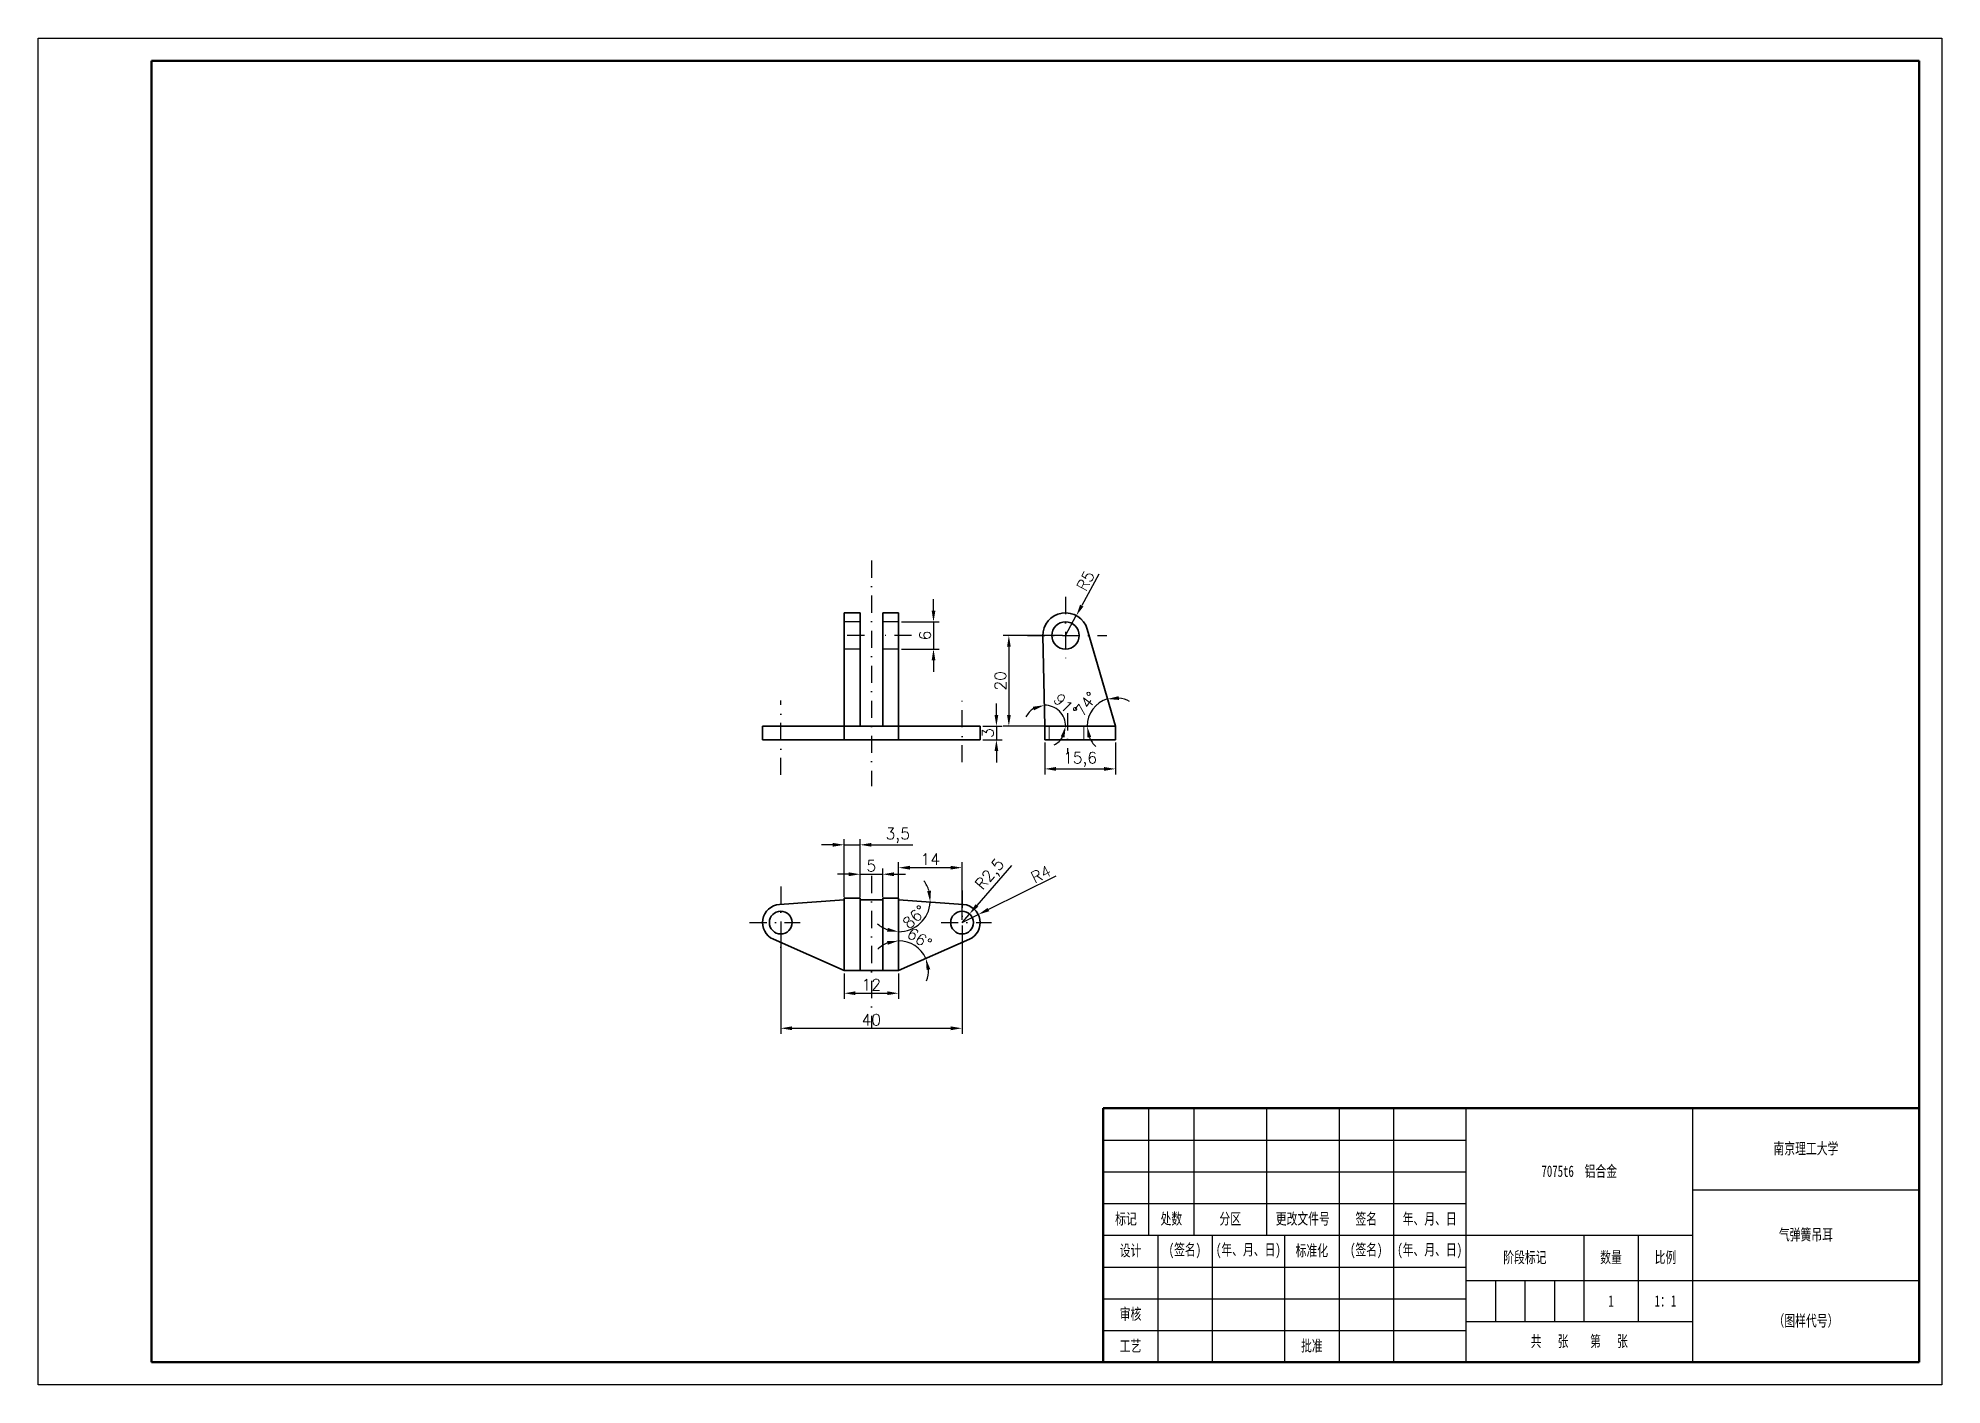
# Model space of a CAD drawing. Header units: millimetres. Extents: x 1605 to 3350, y 934 to 1771.
# Drawn here: x 1605.2 to 2025.2, y 934.1 to 1231.1 of the extents above.
import ezdxf

# ---------------------------------------------------------------- set-up
doc = ezdxf.new("R2010")
doc.units = ezdxf.units.MM
doc.header["$LTSCALE"] = 0.3
doc.linetypes.add('DASHDOT', pattern=[25.4, 12.7, -6.35, 0, -6.35])
doc.linetypes.add('DASHED', pattern=[19.05, 12.7, -6.35])
for name, color, linetype, lineweight in [('尺寸线', 3, 'Continuous', 25), ('粗实线', 7, 'Continuous', 50), ('细实线', 7, 'Continuous', 25), ('细文本', 7, 'Continuous', 25), ('细点画线', 1, 'DASHDOT', 25), ('虚线', 2, 'DASHED', 25)]:
    doc.layers.add(name, color=color, linetype=linetype, lineweight=lineweight)
doc.styles.add('NUT Standard', font='simfang.ttf', dxfattribs={"width": 0.7, "height": 2.5})
doc.styles.get("Standard").update_dxf_attribs({"font": 'txt', "bigfont": 'gbcbig.shx'})
doc.dimstyles.new('ISO-25', dxfattribs={"dimtxt": 2.5, "dimasz": 2.5, "dimexe": 1.25, "dimexo": 0.625, "dimtad": 1, "dimtxsty": 'Standard', "dimcen": 2.5, "dimadec": 0, "dimazin": 0, "dimtfac": 1, "dimtmove": 0, "dimatfit": 3, "dimfxl": 1, "dimarcsym": 0})

# ---------------------------------------------------------------- blocks, each defined once
blk = doc.blocks.new('*D62')
at = {"layer": 'Defpoints', "color": 0, "transparency": 16777216}
for p in [(1783.02, 1025.41), (1795.02, 1025.41), (1795.02, 1020.43)]:
    blk.add_point(p, dxfattribs=at)
at = {"layer": '尺寸线', "color": 0, "lineweight": -2, "transparency": 16777216}
for p, q in [((1783.02, 1024.78), (1783.02, 1019.18)), ((1795.02, 1024.78), (1795.02, 1019.18)), ((1785.52, 1020.43), (1792.52, 1020.43))]:
    blk.add_line(p, q, dxfattribs=at)
at = {"layer": '尺寸线', "color": 0, "transparency": 16777216}
for points in [[(1785.52, 1020.85), (1785.52, 1020.02), (1783.02, 1020.43)], [(1792.52, 1020.85), (1792.52, 1020.02), (1795.02, 1020.43)]]:
    blk.add_solid(points, dxfattribs=at)
at = {"layer": '尺寸线', "color": 0, "transparency": 16777216, "insert": (1789.02, 1022.31), "char_height": 2.5, "attachment_point": 5}
blk.add_mtext('12', dxfattribs=at)
blk = doc.blocks.new('*D63')
at = {"layer": 'Defpoints', "color": 0, "transparency": 16777216}
for p in [(1769.02, 1036.01), (1809.02, 1036.01), (1809.02, 1012.7)]:
    blk.add_point(p, dxfattribs=at)
at = {"layer": '尺寸线', "color": 0, "lineweight": -2, "transparency": 16777216}
for p, q in [((1769.02, 1035.38), (1769.02, 1011.45)), ((1809.02, 1035.38), (1809.02, 1011.45)), ((1771.52, 1012.7), (1806.52, 1012.7))]:
    blk.add_line(p, q, dxfattribs=at)
at = {"layer": '尺寸线', "color": 0, "transparency": 16777216}
for points in [[(1771.52, 1013.12), (1771.52, 1012.28), (1769.02, 1012.7)], [(1806.52, 1013.12), (1806.52, 1012.28), (1809.02, 1012.7)]]:
    blk.add_solid(points, dxfattribs=at)
at = {"layer": '尺寸线', "color": 0, "transparency": 16777216, "insert": (1789.02, 1014.57), "char_height": 2.5, "attachment_point": 5}
blk.add_mtext('40', dxfattribs=at)
blk = doc.blocks.new('*D64')
at = {"layer": 'Defpoints', "color": 0, "transparency": 16777216}
for p in [(1791.52, 1046.67), (1786.52, 1041.01), (1791.52, 1041.01)]:
    blk.add_point(p, dxfattribs=at)
at = {"layer": '尺寸线', "color": 0, "lineweight": -2, "transparency": 16777216}
for p, q in [((1784.02, 1046.67), (1781.52, 1046.67)), ((1786.52, 1041.63), (1786.52, 1047.92)), ((1786.52, 1046.67), (1791.52, 1046.67)), ((1791.52, 1041.63), (1791.52, 1047.92)), ((1794.02, 1046.67), (1796.52, 1046.67))]:
    blk.add_line(p, q, dxfattribs=at)
at = {"layer": '尺寸线', "color": 0, "transparency": 16777216}
for points in [[(1784.02, 1047.09), (1784.02, 1046.25), (1786.52, 1046.67)], [(1794.02, 1047.09), (1794.02, 1046.25), (1791.52, 1046.67)]]:
    blk.add_solid(points, dxfattribs=at)
at = {"layer": '尺寸线', "color": 0, "transparency": 16777216, "insert": (1789.02, 1048.54), "char_height": 2.5, "attachment_point": 5}
blk.add_mtext('5', dxfattribs=at)
blk = doc.blocks.new('*D65')
at = {"layer": 'Defpoints', "color": 0, "transparency": 16777216}
for p in [(1786.52, 1053.16), (1783.02, 1041.01), (1786.52, 1041.01)]:
    blk.add_point(p, dxfattribs=at)
at = {"layer": '尺寸线', "color": 0, "lineweight": -2, "transparency": 16777216}
for p, q in [((1783.02, 1041.63), (1783.02, 1054.41)), ((1786.52, 1041.63), (1786.52, 1054.41)), ((1780.52, 1053.16), (1778.02, 1053.16)), ((1783.02, 1053.16), (1786.52, 1053.16)), ((1789.02, 1053.16), (1798.19, 1053.16))]:
    blk.add_line(p, q, dxfattribs=at)
at = {"layer": '尺寸线', "color": 0, "transparency": 16777216}
for points in [[(1780.52, 1053.58), (1780.52, 1052.75), (1783.02, 1053.16)], [(1789.02, 1053.58), (1789.02, 1052.75), (1786.52, 1053.16)]]:
    blk.add_solid(points, dxfattribs=at)
at = {"layer": '尺寸线', "color": 0, "transparency": 16777216, "insert": (1794.86, 1055.25), "char_height": 2.5, "attachment_point": 5}
blk.add_mtext('3,5', dxfattribs=at)
blk = doc.blocks.new('*D66')
at = {"layer": 'Defpoints', "color": 0, "transparency": 16777216}
for p in [(1795.02, 1041.43), (1795.02, 1041.01), (1809.31, 1040), (1798.39, 1034.85), (1795.02, 1031.62)]:
    blk.add_point(p, dxfattribs=at)
at = {"layer": '尺寸线', "color": 0, "lineweight": -2, "transparency": 16777216}
for start, end in [(16.4774, 36.9997), (270, 355.955), (228.9553, 249.4776)]:
    blk.add_arc((1795.02, 1041.01), 7.02, start, end, dxfattribs=at)
at = {"layer": '尺寸线', "color": 0, "transparency": 16777216}
for points in [[(1802.17, 1043.04), (1801.34, 1042.95), (1802.02, 1040.51)], [(1792.64, 1034.85), (1792.49, 1034.03), (1795.02, 1033.99)]]:
    blk.add_solid(points, dxfattribs=at)
at = {"layer": '尺寸线', "color": 0, "transparency": 16777216, "insert": (1798.53, 1037.25), "char_height": 2.5, "attachment_point": 5, "rotation": 42.9775}
blk.add_mtext('86°', dxfattribs=at)
blk = doc.blocks.new('*D67')
at = {"layer": 'Defpoints', "color": 0, "transparency": 16777216}
for p in [(1795.02, 1031.62), (1799.6, 1030.15), (1810.65, 1032.35), (1795.02, 1025.41), (1795.02, 1025.41)]:
    blk.add_point(p, dxfattribs=at)
at = {"layer": '尺寸线', "color": 0, "lineweight": -2, "transparency": 16777216}
blk.add_line((1795.02, 1032.25), (1795.02, 1033.25), dxfattribs=at)
for start, end in [(111.8609, 133.7219), (23.9626, 90), (340.2408, 2.1017)]:
    blk.add_arc((1795.02, 1025.41), 6.59, start, end, dxfattribs=at)
at = {"layer": '尺寸线', "color": 0, "transparency": 16777216}
for points in [[(1792.49, 1031.94), (1792.65, 1031.12), (1795.02, 1032)], [(1801.21, 1025.56), (1802.02, 1025.74), (1801.05, 1028.09)]]:
    blk.add_solid(points, dxfattribs=at)
at = {"layer": '尺寸线', "color": 0, "transparency": 16777216, "insert": (1799.64, 1032.51), "char_height": 2.5, "attachment_point": 5, "rotation": 326.9813}
blk.add_mtext('66°', dxfattribs=at)
blk = doc.blocks.new('*D68')
at = {"layer": 'Defpoints', "color": 0, "transparency": 16777216}
for p in [(1795.02, 1048.12), (1795.02, 1036.01), (1809.02, 1036.01)]:
    blk.add_point(p, dxfattribs=at)
at = {"layer": '尺寸线', "color": 0, "lineweight": -2, "transparency": 16777216}
for p, q in [((1795.02, 1036.63), (1795.02, 1049.37)), ((1806.52, 1048.12), (1797.52, 1048.12)), ((1809.02, 1036.63), (1809.02, 1049.37))]:
    blk.add_line(p, q, dxfattribs=at)
at = {"layer": '尺寸线', "color": 0, "transparency": 16777216}
for points in [[(1797.52, 1048.53), (1797.52, 1047.7), (1795.02, 1048.12)], [(1806.52, 1048.53), (1806.52, 1047.7), (1809.02, 1048.12)]]:
    blk.add_solid(points, dxfattribs=at)
at = {"layer": '尺寸线', "color": 0, "transparency": 16777216, "insert": (1802.02, 1049.99), "char_height": 2.5, "attachment_point": 5}
blk.add_mtext('14', dxfattribs=at)
blk = doc.blocks.new('*D69')
at = {"layer": 'Defpoints', "color": 0, "transparency": 16777216}
for p in [(1813.02, 1079.32), (1813.02, 1076.32), (1816.61, 1076.32)]:
    blk.add_point(p, dxfattribs=at)
at = {"layer": '尺寸线', "color": 0, "lineweight": -2, "transparency": 16777216}
for p, q in [((1816.61, 1081.82), (1816.61, 1084.32)), ((1813.65, 1079.32), (1817.86, 1079.32)), ((1813.65, 1076.32), (1817.86, 1076.32)), ((1816.61, 1079.32), (1816.61, 1076.32)), ((1816.61, 1073.82), (1816.61, 1071.32))]:
    blk.add_line(p, q, dxfattribs=at)
at = {"layer": '尺寸线', "color": 0, "transparency": 16777216}
for points in [[(1816.19, 1081.82), (1817.03, 1081.82), (1816.61, 1079.32)], [(1816.19, 1073.82), (1817.03, 1073.82), (1816.61, 1076.32)]]:
    blk.add_solid(points, dxfattribs=at)
at = {"layer": '尺寸线', "color": 0, "transparency": 16777216, "insert": (1814.74, 1077.82), "char_height": 2.5, "attachment_point": 5, "rotation": 90}
blk.add_mtext('3', dxfattribs=at)
blk = doc.blocks.new('*D70')
at = {"layer": 'Defpoints', "color": 0, "transparency": 16777216}
for p in [(1795.02, 1102.32), (1795.02, 1096.32), (1802.73, 1096.32)]:
    blk.add_point(p, dxfattribs=at)
at = {"layer": '尺寸线', "color": 0, "lineweight": -2, "transparency": 16777216}
for p, q in [((1802.73, 1104.82), (1802.73, 1107.32)), ((1795.65, 1102.32), (1803.98, 1102.32)), ((1802.73, 1102.32), (1802.73, 1096.32)), ((1795.65, 1096.32), (1803.98, 1096.32)), ((1802.73, 1093.82), (1802.73, 1091.32))]:
    blk.add_line(p, q, dxfattribs=at)
at = {"layer": '尺寸线', "color": 0, "transparency": 16777216}
for points in [[(1802.32, 1104.82), (1803.15, 1104.82), (1802.73, 1102.32)], [(1802.32, 1093.82), (1803.15, 1093.82), (1802.73, 1096.32)]]:
    blk.add_solid(points, dxfattribs=at)
at = {"layer": '尺寸线', "color": 0, "transparency": 16777216, "insert": (1800.86, 1099.32), "char_height": 2.5, "attachment_point": 5, "rotation": 90}
blk.add_mtext('6', dxfattribs=at)
blk = doc.blocks.new('*D71')
at = {"layer": 'Defpoints', "color": 0, "transparency": 16777216}
for p in [(1810.66, 1037.9), (1809.02, 1036.01)]:
    blk.add_point(p, dxfattribs=at)
at = {"layer": '尺寸线', "color": 0, "lineweight": -2, "transparency": 16777216}
for p, q in [((1819.95, 1048.59), (1812.3, 1039.78)), ((1809.02, 1036.01), (1810.66, 1037.9))]:
    blk.add_line(p, q, dxfattribs=at)
at = {"layer": '尺寸线', "color": 0, "transparency": 16777216}
blk.add_solid([(1811.99, 1040.06), (1812.62, 1039.51), (1810.66, 1037.9)], dxfattribs=at)
at = {"layer": '尺寸线', "color": 0, "transparency": 16777216, "insert": (1815.37, 1046.5), "char_height": 2.5, "attachment_point": 5, "rotation": 49.0433}
blk.add_mtext('R2,5', dxfattribs=at)
blk = doc.blocks.new('*D72')
at = {"layer": 'Defpoints', "color": 0, "transparency": 16777216}
for p in [(1812.61, 1037.78), (1809.02, 1036.01)]:
    blk.add_point(p, dxfattribs=at)
at = {"layer": '尺寸线', "color": 0, "lineweight": -2, "transparency": 16777216}
for p, q in [((1829.71, 1046.22), (1814.85, 1038.89)), ((1809.02, 1036.01), (1812.61, 1037.78))]:
    blk.add_line(p, q, dxfattribs=at)
at = {"layer": '尺寸线', "color": 0, "transparency": 16777216}
blk.add_solid([(1814.67, 1039.26), (1815.04, 1038.51), (1812.61, 1037.78)], dxfattribs=at)
at = {"layer": '尺寸线', "color": 0, "transparency": 16777216, "insert": (1826.45, 1046.7), "char_height": 2.5, "attachment_point": 5, "rotation": 26.2836}
blk.add_mtext('R4', dxfattribs=at)
blk = doc.blocks.new('*D73')
at = {"layer": 'Defpoints', "color": 0, "transparency": 16777216}
for p in [(1834.24, 1103.71), (1831.85, 1099.32)]:
    blk.add_point(p, dxfattribs=at)
at = {"layer": '尺寸线', "color": 0, "lineweight": -2, "transparency": 16777216}
for p, q in [((1839.22, 1112.86), (1835.44, 1105.9)), ((1831.85, 1099.32), (1834.24, 1103.71))]:
    blk.add_line(p, q, dxfattribs=at)
at = {"layer": '尺寸线', "color": 0, "transparency": 16777216}
blk.add_solid([(1835.07, 1106.1), (1835.8, 1105.7), (1834.24, 1103.71)], dxfattribs=at)
at = {"layer": '尺寸线', "color": 0, "transparency": 16777216, "insert": (1836.28, 1111.37), "char_height": 2.5, "attachment_point": 5, "rotation": 61.4206}
blk.add_mtext('R5', dxfattribs=at)
blk = doc.blocks.new('*D74')
at = {"layer": 'Defpoints', "color": 0, "transparency": 16777216}
for p in [(1831.85, 1099.32), (1819.36, 1079.32), (1831.85, 1079.32)]:
    blk.add_point(p, dxfattribs=at)
at = {"layer": '尺寸线', "color": 0, "lineweight": -2, "transparency": 16777216}
for p, q in [((1831.22, 1099.32), (1818.11, 1099.32)), ((1819.36, 1096.82), (1819.36, 1081.82)), ((1831.22, 1079.32), (1818.11, 1079.32))]:
    blk.add_line(p, q, dxfattribs=at)
at = {"layer": '尺寸线', "color": 0, "transparency": 16777216}
for points in [[(1818.95, 1096.82), (1819.78, 1096.82), (1819.36, 1099.32)], [(1818.95, 1081.82), (1819.78, 1081.82), (1819.36, 1079.32)]]:
    blk.add_solid(points, dxfattribs=at)
at = {"layer": '尺寸线', "color": 0, "transparency": 16777216, "insert": (1817.49, 1089.32), "char_height": 2.5, "attachment_point": 5, "rotation": 90}
blk.add_mtext('20', dxfattribs=at)
blk = doc.blocks.new('*D75')
at = {"layer": 'Defpoints', "color": 0, "transparency": 16777216}
for p in [(1827.27, 1076.32), (1842.87, 1076.32), (1842.87, 1069.9)]:
    blk.add_point(p, dxfattribs=at)
at = {"layer": '尺寸线', "color": 0, "lineweight": -2, "transparency": 16777216}
for p, q in [((1827.27, 1075.69), (1827.27, 1068.65)), ((1842.87, 1075.69), (1842.87, 1068.65)), ((1829.77, 1069.9), (1840.37, 1069.9))]:
    blk.add_line(p, q, dxfattribs=at)
at = {"layer": '尺寸线', "color": 0, "transparency": 16777216}
for points in [[(1829.77, 1070.32), (1829.77, 1069.48), (1827.27, 1069.9)], [(1840.37, 1070.32), (1840.37, 1069.48), (1842.87, 1069.9)]]:
    blk.add_solid(points, dxfattribs=at)
at = {"layer": '尺寸线', "color": 0, "transparency": 16777216, "insert": (1835.07, 1071.98), "char_height": 2.5, "attachment_point": 5}
blk.add_mtext('15,6', dxfattribs=at)
blk = doc.blocks.new('*D76')
at = {"layer": 'Defpoints', "color": 0, "transparency": 16777216}
for p in [(1836.65, 1100.71), (1838.78, 1084.05), (1835.92, 1079.32), (1842.87, 1079.32), (1842.87, 1079.32)]:
    blk.add_point(p, dxfattribs=at)
at = {"layer": '尺寸线', "color": 0, "lineweight": -2, "transparency": 16777216}
for start, end in [(106.2019, 180), (60.0731, 83.1375), (203.0644, 226.1288)]:
    blk.add_arc((1842.87, 1079.32), 6.25, start, end, dxfattribs=at)
at = {"layer": '尺寸线', "color": 0, "transparency": 16777216}
for points in [[(1843.65, 1085.11), (1843.58, 1085.94), (1841.12, 1085.32)], [(1836.71, 1076.78), (1837.52, 1076.95), (1836.61, 1079.32)]]:
    blk.add_solid(points, dxfattribs=at)
at = {"layer": '尺寸线', "color": 0, "transparency": 16777216, "insert": (1836.37, 1084.2), "char_height": 2.5, "attachment_point": 5, "rotation": 53.1009}
blk.add_mtext('74°', dxfattribs=at)
blk = doc.blocks.new('*D77')
at = {"layer": 'Defpoints', "color": 0, "transparency": 16777216}
for p in [(1826.85, 1099.21), (1831.26, 1081.66), (1827.27, 1079.32), (1828.28, 1079.32), (1835.92, 1079.32)]:
    blk.add_point(p, dxfattribs=at)
at = {"layer": '尺寸线', "color": 0, "lineweight": -2, "transparency": 16777216}
for start, end in [(360, 91.2019), (122.5678, 153.9337), (297.2683, 328.6341)]:
    blk.add_arc((1827.27, 1079.32), 4.62, start, end, dxfattribs=at)
at = {"layer": '尺寸线', "color": 0, "transparency": 16777216}
for points in [[(1824.66, 1083.61), (1824.9, 1082.82), (1827.17, 1083.94)], [(1830.81, 1077.02), (1831.62, 1076.8), (1831.89, 1079.32)]]:
    blk.add_solid(points, dxfattribs=at)
at = {"layer": '尺寸线', "color": 0, "transparency": 16777216, "insert": (1831.81, 1083.96), "char_height": 2.5, "attachment_point": 5, "rotation": 315.601}
blk.add_mtext('91°', dxfattribs=at)

msp = doc.modelspace()

# ---------------------------------------------------------------- linework, layer by layer
for p, q in [((1605.196, 1231.059), (2025.196, 1231.059)), ((1605.196, 934.059), (1605.196, 1231.059)), ((2025.196, 1231.059), (2025.196, 934.059)), ((2025.196, 934.059), (1605.196, 934.059))]:
    msp.add_line(p, q)
at = {"color": 7, "lineweight": 35}
for p, q in [((1783.023, 1104.317), (1783.023, 1100.712)), ((1786.523, 1104.317), (1783.023, 1104.317)), ((1783.023, 1100.712), (1783.023, 1079.317)), ((1786.523, 1104.317), (1786.523, 1100.712)), ((1786.523, 1100.712), (1786.523, 1079.317)), ((1791.523, 1100.712), (1791.523, 1104.317)), ((1795.023, 1104.317), (1791.523, 1104.317)), ((1791.523, 1100.712), (1791.523, 1079.317)), ((1795.023, 1104.317), (1795.023, 1100.712)), ((1795.023, 1100.712), (1795.023, 1079.317)), ((1836.65, 1100.712), (1842.867, 1079.317)), ((1826.85, 1099.212), (1827.268, 1079.317)), ((1765.023, 1079.317), (1767.399, 1079.317)), ((1765.023, 1079.317), (1765.023, 1076.317)), ((1765.023, 1076.317), (1767.399, 1076.317)), ((1783.023, 1079.317), (1767.399, 1079.317)), ((1783.023, 1076.317), (1767.399, 1076.317)), ((1783.023, 1079.317), (1783.023, 1076.317)), ((1786.523, 1079.317), (1783.023, 1079.317)), ((1795.023, 1076.317), (1783.023, 1076.317)), ((1791.523, 1079.317), (1786.523, 1079.317)), ((1795.023, 1079.317), (1791.523, 1079.317)), ((1795.023, 1079.317), (1795.023, 1076.317)), ((1795.023, 1079.317), (1810.648, 1079.317)), ((1795.023, 1076.317), (1810.648, 1076.317)), ((1810.648, 1079.317), (1813.023, 1079.317)), ((1810.648, 1076.317), (1813.023, 1076.317)), ((1813.023, 1079.317), (1813.023, 1076.317)), ((1827.268, 1079.317), (1828.277, 1079.317)), ((1827.268, 1079.317), (1827.268, 1076.317)), ((1827.268, 1076.317), (1828.277, 1076.317)), ((1828.277, 1079.317), (1835.923, 1079.317)), ((1828.277, 1076.317), (1835.923, 1076.317)), ((1842.867, 1079.317), (1835.923, 1079.317)), ((1842.867, 1076.317), (1835.923, 1076.317)), ((1842.867, 1079.317), (1842.867, 1076.317)), ((1783.023, 1041.007), (1768.741, 1039.997)), ((1783.023, 1041.426), (1783.023, 1031.624)), ((1786.523, 1041.426), (1783.023, 1041.426)), ((1786.523, 1041.426), (1786.523, 1031.624)), ((1791.523, 1041.007), (1786.523, 1041.007)), ((1791.523, 1031.624), (1791.523, 1041.426)), ((1795.023, 1041.426), (1791.523, 1041.426)), ((1795.023, 1041.426), (1795.023, 1031.624)), ((1795.023, 1041.007), (1809.306, 1039.997)), ((1783.023, 1025.408), (1767.399, 1032.352)), ((1783.023, 1031.624), (1783.023, 1025.408)), ((1786.523, 1031.624), (1786.523, 1025.408)), ((1791.523, 1031.624), (1791.523, 1025.408)), ((1795.023, 1025.408), (1810.648, 1032.352)), ((1795.023, 1031.624), (1795.023, 1025.408)), ((1786.523, 1025.408), (1783.023, 1025.408)), ((1791.523, 1025.408), (1786.523, 1025.408)), ((1795.023, 1025.408), (1791.523, 1025.408))]:
    msp.add_line(p, q, dxfattribs=at)
at = {"color": 7, "lineweight": 13}
for p, q in [((1828.277, 1079.317), (1828.277, 1076.317)), ((1835.923, 1079.317), (1835.923, 1076.317))]:
    msp.add_line(p, q, dxfattribs=at)
at = {"color": 7, "lineweight": 35}
for centre, radius in [((1831.849, 1099.317), 3), ((1769.023, 1036.007), 2.5), ((1809.023, 1036.007), 2.5)]:
    msp.add_circle(centre, radius, dxfattribs=at)
for centre, radius, start, end in [((1831.849, 1099.317), 5, 16.20189, 181.20189), ((1769.023, 1036.007), 4, 94.04494, 246.03736), ((1809.023, 1036.007), 4, 293.96264, 85.95506)]:
    msp.add_arc(centre, radius, start, end, dxfattribs=at)
at = {"layer": '粗实线'}
for p, q in [((1630.196, 1226.059), (2020.196, 1226.059)), ((1630.196, 939.059), (1630.196, 1226.059)), ((2020.196, 1226.059), (2020.196, 939.059)), ((1840.196, 995.059), (2020.196, 995.059)), ((1840.196, 939.059), (1840.196, 995.059)), ((2020.196, 939.059), (1630.196, 939.059)), ((1840.196, 939.059), (2020.196, 939.059))]:
    msp.add_line(p, q, dxfattribs=at)
at = {"layer": '细实线'}
for p, q in [((1850.196, 995.059), (1850.196, 967.059)), ((1860.196, 995.059), (1860.196, 967.059)), ((1876.196, 995.059), (1876.196, 967.059)), ((1892.196, 995.059), (1892.196, 967.059)), ((1904.196, 995.059), (1904.196, 967.059)), ((1920.196, 995.059), (1920.196, 939.059)), ((1970.196, 995.059), (1970.196, 939.059)), ((1840.196, 988.059), (1920.196, 988.059)), ((1840.196, 981.059), (1920.196, 981.059)), ((1970.196, 977.059), (2020.196, 977.059)), ((1840.196, 974.059), (1920.196, 974.059)), ((1840.196, 967.059), (1970.196, 967.059)), ((1852.196, 967.059), (1852.196, 939.059)), ((1864.196, 967.059), (1864.196, 939.059)), ((1880.196, 967.059), (1880.196, 939.059)), ((1892.196, 967.059), (1892.196, 939.059)), ((1904.196, 967.059), (1904.196, 939.059)), ((1946.196, 967.059), (1946.196, 948.059)), ((1958.196, 967.059), (1958.196, 948.059)), ((1840.196, 960.059), (1920.196, 960.059)), ((1920.196, 957.059), (2020.196, 957.059)), ((1926.696, 957.059), (1926.696, 948.059)), ((1933.196, 957.059), (1933.196, 948.059)), ((1939.696, 957.059), (1939.696, 948.059)), ((1840.196, 953.059), (1920.196, 953.059)), ((1840.196, 946.059), (1920.196, 946.059)), ((1920.196, 948.059), (1970.196, 948.059))]:
    msp.add_line(p, q, dxfattribs=at)
at = {"layer": '细点画线'}
for p, q in [((1789.023, 1115.823), (1789.023, 1066.106)), ((1831.849, 1107.845), (1831.849, 1092.914)), ((1787.477, 1099.317), (1781.965, 1099.317)), ((1797.915, 1099.317), (1790.476, 1099.317)), ((1823.454, 1099.317), (1840.956, 1099.317)), ((1769.023, 1068.557), (1769.023, 1085.012)), ((1809.023, 1071.358), (1809.023, 1085.012)), ((1832.268, 1082.191), (1832.268, 1073.315)), ((1789.023, 1046.324), (1789.023, 1012.888)), ((1769.023, 1043.997), (1769.023, 1028.285)), ((1809.023, 1043.105), (1809.023, 1029.399)), ((1762.14, 1036.007), (1773.288, 1036.007)), ((1804.391, 1036.007), (1815.539, 1036.007))]:
    msp.add_line(p, q, dxfattribs=at)
at = {"layer": '虚线'}
for p, q in [((1786.523, 1102.317), (1783.023, 1102.317)), ((1795.023, 1102.317), (1791.523, 1102.317)), ((1786.523, 1096.317), (1783.023, 1096.317)), ((1795.023, 1096.317), (1791.523, 1096.317))]:
    msp.add_line(p, q, dxfattribs=at)

# ---------------------------------------------------------------- texts
at = {"layer": '粗实线', "char_height": 2.5, "attachment_point": 5, "style": 'NUT Standard'}
for s, insert in [('\\pxqc;{\\fFangSong|b0|i0|c134|p49;1}', (1952.196, 952.559)), ('\\pxqc;{\\fFangSong|b0|i0|c134|p49;1：1}', (1964.196, 952.559))]:
    msp.add_mtext_dynamic_manual_height_columns(s, width=12, gutter_width=12.5, heights=[0], dxfattribs=dict(at, insert=insert))
at = {"layer": '细文本', "char_height": 2.5, "attachment_point": 5, "style": 'NUT Standard'}
for s, insert, width in [('{\\fFangSong|b0|i0|c134|p49;南京理工大学}', (1995.196, 986.059), 50), ('7075t6  铝合金', (1945.196, 981.059), 50), ('标记', (1845.196, 970.559), 10), ('处数', (1855.196, 970.559), 10), ('分区', (1868.196, 970.559), 16), ('更改文件号', (1884.196, 970.559), 16), ('签名', (1898.196, 970.559), 12), ('年、月、日', (1912.196, 970.559), 16), ('气弹簧吊耳', (1995.196, 967.059), 50), ('设计', (1846.196, 963.559), 12), ('(签名)', (1858.196, 963.559), 12), ('(年、月、日)', (1872.196, 963.559), 16), ('标准化', (1886.196, 963.559), 12), ('(签名)', (1898.196, 963.559), 12), ('(年、月、日)', (1912.196, 963.559), 16), ('阶段标记', (1933.196, 962.059), 26), ('数量', (1952.196, 962.059), 12), ('比例', (1964.196, 962.059), 12), ('审核', (1846.196, 949.559), 12), ('（图样代号）', (1995.196, 948.059), 50), ('共   张    第   张', (1945.196, 943.559), 50), ('工艺', (1846.196, 942.559), 12), ('批准', (1886.196, 942.559), 12)]:
    msp.add_mtext(s, dxfattribs=dict(at, insert=insert, width=width))

# ---------------------------------------------------------------- dimensions: what is measured, and where the dimension line sits
at = {"layer": '尺寸线'}
for center, mpoint, picture, middle in [((1831.849, 1099.317), (1834.241, 1103.708), '*D73', (1836.282, 1111.374)), ((1809.023, 1036.007), (1810.662, 1037.895), '*D71', (1815.371, 1046.498))]:
    dim = msp.add_radius_dim(center=center, mpoint=mpoint, dimstyle='ISO-25', dxfattribs=at)
    dim.commit()
    dim.dimension.update_dxf_attribs({"geometry": picture, "text_midpoint": middle})
for base, p1, p2, picture, middle in [((1802.732, 1096.317), (1795.023, 1102.317), (1795.023, 1096.317), '*D70', (1800.857, 1099.317)), ((1819.363, 1079.317), (1831.849, 1099.317), (1831.849, 1079.317), '*D74', (1817.488, 1089.317)), ((1816.611, 1076.317), (1813.023, 1079.317), (1813.023, 1076.317), '*D69', (1814.736, 1077.817))]:
    dim = msp.add_linear_dim(base=base, p1=p1, p2=p2, angle=90, dimstyle='ISO-25', dxfattribs=at)
    dim.commit()
    dim.dimension.update_dxf_attribs({"geometry": picture, "text_midpoint": middle})
for base, line1, line2, picture, middle in [((1838.781, 1084.05), ((1842.867, 1079.317), (1835.923, 1079.317)), ((1836.65, 1100.712), (1842.867, 1079.317)), '*D76', (1836.368, 1084.197)), ((1831.256, 1081.657), ((1828.277, 1079.317), (1835.923, 1079.317)), ((1826.85, 1099.212), (1827.268, 1079.317)), '*D77', (1831.815, 1083.961)), ((1798.388, 1034.849), ((1795.023, 1041.426), (1795.023, 1031.624)), ((1795.023, 1041.007), (1809.306, 1039.997)), '*D66', (1798.529, 1037.245)), ((1799.605, 1030.148), ((1795.023, 1031.624), (1795.023, 1025.408)), ((1795.023, 1025.408), (1810.648, 1032.352)), '*D67', (1799.637, 1032.508))]:
    dim = msp.add_angular_dim_2l(base=base, line1=line1, line2=line2, dimstyle='ISO-25', dxfattribs=at)
    dim.commit()
    dim.dimension.update_dxf_attribs({"geometry": picture, "text_midpoint": middle})
for base, p1, p2, picture, middle in [((1842.867, 1069.901), (1827.268, 1076.317), (1842.867, 1076.317), '*D75', (1835.067, 1071.985)), ((1786.523, 1053.163), (1783.023, 1041.007), (1786.523, 1041.007), '*D65', (1794.857, 1055.246)), ((1791.523, 1046.669), (1786.523, 1041.007), (1791.523, 1041.007), '*D64', (1789.023, 1048.544)), ((1795.023, 1048.118), (1809.023, 1036.007), (1795.023, 1036.007), '*D68', (1802.023, 1049.993)), ((1809.023, 1012.699), (1769.023, 1036.007), (1809.023, 1036.007), '*D63', (1789.023, 1014.574)), ((1795.023, 1020.435), (1783.023, 1025.408), (1795.023, 1025.408), '*D62', (1789.023, 1022.31))]:
    dim = msp.add_linear_dim(base=base, p1=p1, p2=p2, dimstyle='ISO-25', dxfattribs=at)
    dim.commit()
    dim.dimension.update_dxf_attribs({"geometry": picture, "text_midpoint": middle})
dim = msp.add_radius_dim(center=(1809.023, 1036.007), mpoint=(1812.61, 1037.779), dimstyle='ISO-25', dxfattribs=at)
dim.commit()
dim.dimension.update_dxf_attribs({"geometry": '*D72', "text_midpoint": (1827.278, 1045.023), "dimtype": 164})

doc.saveas('drawing.dxf')
